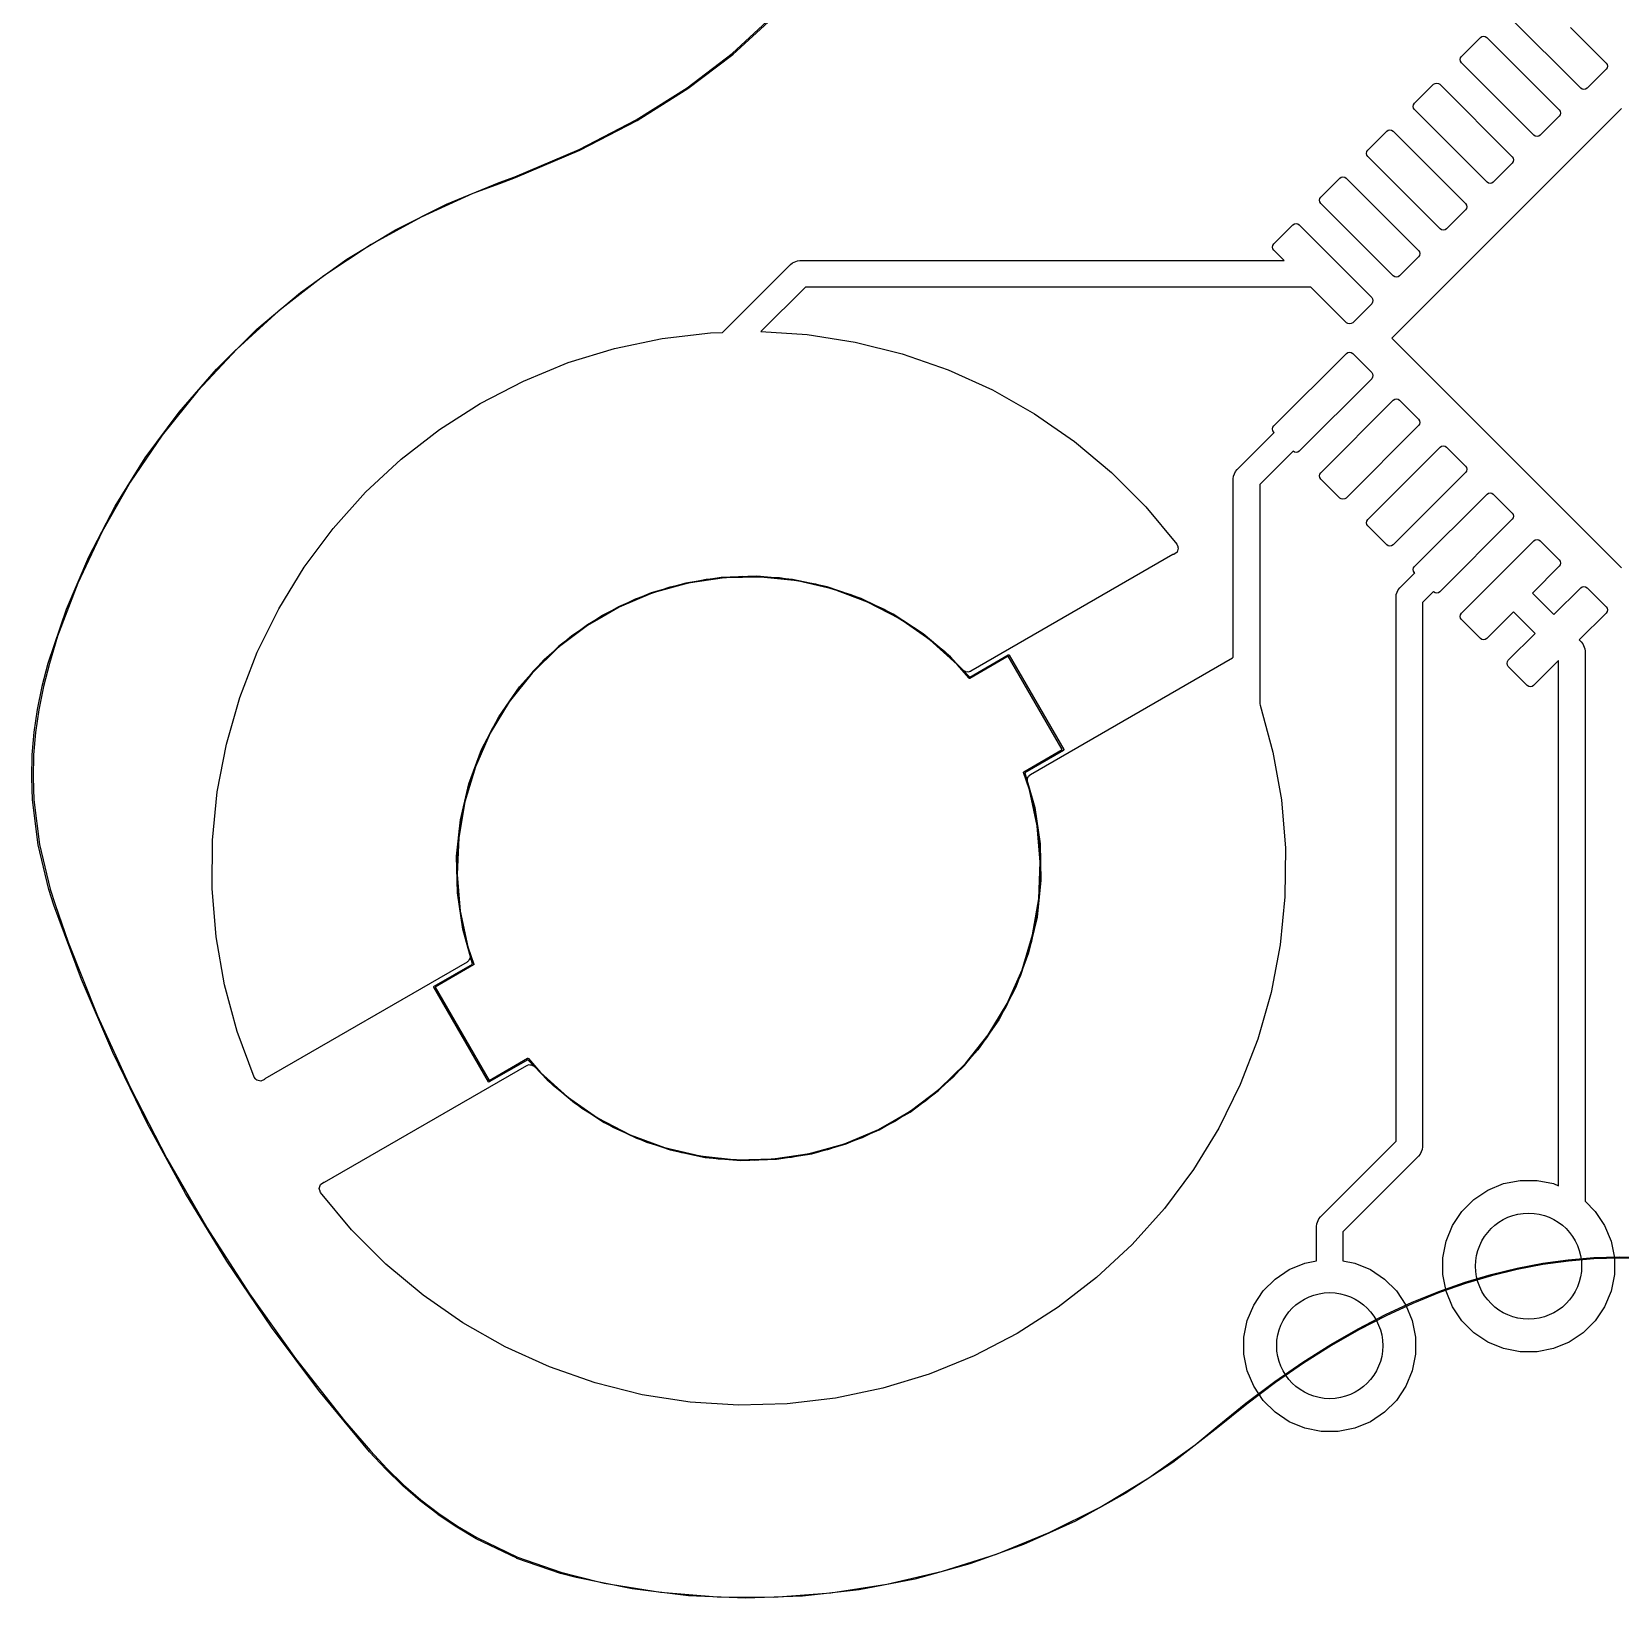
# Model space of a CAD drawing. Extents: x 128 to 152, y -99.3 to -77.5.
# Drawn here: x 128.01 to 139.99, y -99.3 to -87.49 of the extents above; entities that cross this region are included whole.
import ezdxf

# ---------------------------------------------------------------- set-up
doc = ezdxf.new("R2010")
doc.units = 0
doc.layers.add('BLACK', color=7, linetype='CONTINUOUS')

msp = doc.modelspace()

# ---------------------------------------------------------------- linework, layer by layer
at = {"layer": 'BLACK', "linetype": 'CONTINUOUS'}
for p, q in [((133.292519, -87.654887), (133.590276, -87.380134)), ((133.59724, -87.387317), (133.29913, -87.662396)), ((139.693293, -87.916444), (139.147053, -87.370204)), ((139.615632, -87.456947), (139.884211, -87.725526)), ((138.793499, -87.676028), (138.936688, -87.532839)), ((138.936688, -87.532839), (138.947637, -87.525522)), ((138.947637, -87.525522), (138.960553, -87.522953)), ((138.960553, -87.522953), (138.973468, -87.525522)), ((138.973468, -87.525522), (138.984417, -87.532839)), ((138.984417, -87.532839), (139.530657, -88.079079)), ((132.953642, -87.912744), (133.292519, -87.654887)), ((133.298766, -87.6627), (132.959522, -87.920837)), ((133.298923, -87.662522), (133.298766, -87.6627)), ((133.29913, -87.662396), (133.298923, -87.662522)), ((138.783613, -87.699893), (138.786182, -87.686977)), ((138.786182, -87.686977), (138.793499, -87.676028)), ((138.786182, -87.712808), (138.783613, -87.699893)), ((138.793499, -87.723757), (138.786182, -87.712808)), ((139.339739, -88.269997), (138.793499, -87.723757)), ((139.884211, -87.773255), (139.741022, -87.916444)), ((139.884211, -87.725526), (139.891528, -87.736475)), ((139.891528, -87.762306), (139.884211, -87.773255)), ((139.891528, -87.736475), (139.894097, -87.74939)), ((139.894097, -87.74939), (139.891528, -87.762306)), ((132.570214, -88.153754), (132.953642, -87.912744)), ((132.959155, -87.921091), (132.575355, -88.162334)), ((132.959318, -87.920936), (132.959155, -87.921091)), ((132.959522, -87.920837), (132.959318, -87.920936)), ((138.439946, -88.029582), (138.583135, -87.886393)), ((138.583135, -87.886393), (138.594084, -87.879076)), ((138.594084, -87.879076), (138.607, -87.876507)), ((138.607, -87.876507), (138.619915, -87.879076)), ((138.619915, -87.879076), (138.630864, -87.886393)), ((138.630864, -87.886393), (139.177104, -88.432633)), ((139.704242, -87.923761), (139.693293, -87.916444)), ((139.717157, -87.92633), (139.704242, -87.923761)), ((139.730073, -87.923761), (139.717157, -87.92633)), ((139.741022, -87.916444), (139.730073, -87.923761)), ((138.43006, -88.053447), (138.432629, -88.040531)), ((138.432629, -88.066362), (138.43006, -88.053447)), ((138.432629, -88.040531), (138.439946, -88.029582)), ((132.138273, -88.377474), (132.570214, -88.153754)), ((132.574993, -88.162541), (132.142703, -88.386443)), ((132.575157, -88.162409), (132.574993, -88.162541)), ((132.575355, -88.162334), (132.575157, -88.162409)), ((138.267588, -89.8), (140, -88.067588)), ((138.439946, -88.077311), (138.432629, -88.066362)), ((138.986186, -88.623551), (138.439946, -88.077311)), ((139.530657, -88.126808), (139.387468, -88.269997)), ((139.530657, -88.079079), (139.537974, -88.090028)), ((139.537974, -88.115859), (139.530657, -88.126808)), ((139.537974, -88.090028), (139.540543, -88.102943)), ((139.540543, -88.102943), (139.537974, -88.115859)), ((138.086393, -88.383135), (138.229582, -88.239946)), ((138.229582, -88.239946), (138.240531, -88.232629)), ((138.240531, -88.232629), (138.253447, -88.23006)), ((138.253447, -88.23006), (138.266362, -88.232629)), ((138.266362, -88.232629), (138.277311, -88.239946)), ((138.277311, -88.239946), (138.823551, -88.786186)), ((139.350688, -88.277314), (139.339739, -88.269997)), ((139.363603, -88.279883), (139.350688, -88.277314)), ((139.376519, -88.277314), (139.363603, -88.279883)), ((139.387468, -88.269997), (139.376519, -88.277314)), ((131.653365, -88.583001), (132.138273, -88.377474)), ((132.142355, -88.386606), (131.657171, -88.59225)), ((132.142514, -88.386497), (132.142355, -88.386606)), ((132.142703, -88.386443), (132.142514, -88.386497)), ((138.076507, -88.407), (138.079076, -88.394084)), ((138.079076, -88.419915), (138.076507, -88.407)), ((138.079076, -88.394084), (138.086393, -88.383135)), ((138.086393, -88.430864), (138.079076, -88.419915)), ((138.632633, -88.977104), (138.086393, -88.430864)), ((139.177104, -88.480362), (139.033915, -88.623551)), ((139.177104, -88.432633), (139.184421, -88.443582)), ((139.184421, -88.469413), (139.177104, -88.480362)), ((139.184421, -88.443582), (139.18699, -88.456497)), ((139.18699, -88.456497), (139.184421, -88.469413)), ((131.137711, -88.789582), (131.535385, -88.627001)), ((131.538805, -88.636397), (131.337141, -88.709742)), ((131.535385, -88.627002), (131.653365, -88.583001)), ((131.535385, -88.627001), (131.535385, -88.627002)), ((131.538806, -88.636399), (131.538805, -88.636397)), ((131.538817, -88.63639), (131.538806, -88.636399)), ((131.538843, -88.636386), (131.538817, -88.63639)), ((131.656967, -88.592331), (131.538843, -88.636386)), ((131.657061, -88.592272), (131.656967, -88.592331)), ((131.657171, -88.59225), (131.657061, -88.592272)), ((137.732839, -88.736688), (137.876028, -88.593499)), ((137.876028, -88.593499), (137.886977, -88.586182)), ((137.886977, -88.586182), (137.899893, -88.583613)), ((137.899893, -88.583613), (137.912808, -88.586182)), ((137.912808, -88.586182), (137.923757, -88.593499)), ((137.923757, -88.593499), (138.469997, -89.139739)), ((138.997135, -88.630868), (138.986186, -88.623551)), ((139.01005, -88.633437), (138.997135, -88.630868)), ((139.022966, -88.630868), (139.01005, -88.633437)), ((139.033915, -88.623551), (139.022966, -88.630868)), ((131.337141, -88.709742), (130.946523, -88.887532)), ((137.722953, -88.760553), (137.725522, -88.747637)), ((137.725522, -88.773468), (137.722953, -88.760553)), ((137.725522, -88.747637), (137.732839, -88.736688)), ((137.732839, -88.784417), (137.725522, -88.773468)), ((130.946523, -88.887532), (130.57096, -89.095241)), ((130.753927, -88.982681), (131.137711, -88.789582)), ((138.279079, -89.330657), (137.732839, -88.784417)), ((138.823551, -88.833915), (138.680362, -88.977104)), ((138.823551, -88.786186), (138.830868, -88.797135)), ((138.830868, -88.822966), (138.823551, -88.833915)), ((138.830868, -88.797135), (138.833437, -88.81005)), ((138.833437, -88.81005), (138.830868, -88.822966)), ((130.38637, -89.20512), (130.753927, -88.982681)), ((137.379286, -89.090242), (137.522475, -88.947053)), ((137.522475, -88.947053), (137.533424, -88.939736)), ((137.533424, -88.939736), (137.54634, -88.937167)), ((137.54634, -88.937167), (137.559255, -88.939736)), ((137.559255, -88.939736), (137.570204, -88.947053)), ((137.570204, -88.947053), (138.116444, -89.493293)), ((138.643582, -88.984421), (138.632633, -88.977104)), ((138.656497, -88.98699), (138.643582, -88.984421)), ((138.669413, -88.984421), (138.656497, -88.98699)), ((138.680362, -88.977104), (138.669413, -88.984421)), ((130.57096, -89.095241), (130.212738, -89.331606)), ((137.3694, -89.114107), (137.371969, -89.101191)), ((137.371969, -89.127022), (137.3694, -89.114107)), ((137.371969, -89.101191), (137.379286, -89.090242)), ((137.379286, -89.137971), (137.371969, -89.127022)), ((130.037279, -89.455545), (130.38637, -89.20512)), ((133.220787, -89.757939), (133.733807, -89.244921)), ((133.733807, -89.244921), (133.74896, -89.232485)), ((133.74896, -89.232485), (133.785008, -89.217553)), ((133.785008, -89.217553), (133.804517, -89.215632)), ((133.804517, -89.215632), (137.456947, -89.215632)), ((137.456947, -89.215632), (137.379286, -89.137971)), ((138.469997, -89.187468), (138.326808, -89.330657)), ((138.469997, -89.139739), (138.477314, -89.150688)), ((138.477314, -89.176519), (138.469997, -89.187468)), ((138.477314, -89.150688), (138.479883, -89.163603)), ((138.479883, -89.163603), (138.477314, -89.176519)), ((130.212738, -89.331606), (129.874039, -89.595187)), ((138.290028, -89.337974), (138.279079, -89.330657)), ((138.302943, -89.340543), (138.290028, -89.337974)), ((138.315859, -89.337974), (138.302943, -89.340543)), ((138.326808, -89.330657), (138.315859, -89.337974)), ((129.70878, -89.732431), (130.037279, -89.455545)), ((133.845938, -89.415632), (133.509861, -89.751708)), ((137.656947, -89.415632), (133.845938, -89.415632)), ((137.925526, -89.684211), (137.656947, -89.415632)), ((138.116444, -89.493293), (138.123761, -89.504242)), ((129.874039, -89.595187), (129.556927, -89.884377)), ((138.116444, -89.541022), (137.973255, -89.684211)), ((138.123761, -89.530073), (138.116444, -89.541022)), ((138.123761, -89.504242), (138.12633, -89.517157)), ((138.12633, -89.517157), (138.123761, -89.530073)), ((129.402873, -90.034091), (129.70878, -89.732431)), ((137.936475, -89.691528), (137.925526, -89.684211)), ((137.94939, -89.694097), (137.936475, -89.691528)), ((137.962306, -89.691528), (137.94939, -89.694097)), ((137.973255, -89.684211), (137.962306, -89.691528)), ((132.406859, -89.878313), (132.765037, -89.803022)), ((132.765037, -89.803022), (133.12855, -89.760374)), ((133.12855, -89.760374), (133.220787, -89.757939)), ((133.509861, -89.751708), (133.859685, -89.774133)), ((133.859685, -89.774133), (134.221335, -89.830428)), ((134.221335, -89.830428), (134.576428, -89.919142)), ((140, -91.532412), (138.267588, -89.8)), ((129.556927, -89.884377), (129.263332, -90.197417)), ((132.05694, -89.985633), (132.406859, -89.878313)), ((134.576428, -89.919142), (134.92206, -90.039552)), ((137.379286, -90.462029), (137.925526, -89.915789)), ((137.925526, -89.915789), (137.936475, -89.908472)), ((137.936475, -89.908472), (137.94939, -89.905903)), ((137.94939, -89.905903), (137.962306, -89.908472)), ((137.962306, -89.908472), (137.973255, -89.915789)), ((137.973255, -89.915789), (138.116444, -90.058978)), ((129.121423, -90.358689), (129.402873, -90.034091)), ((131.718139, -90.124105), (132.05694, -89.985633)), ((134.92206, -90.039552), (135.255411, -90.190674)), ((138.116444, -90.058978), (138.123761, -90.069927)), ((138.123761, -90.069927), (138.12633, -90.082843)), ((138.12633, -90.082843), (138.123761, -90.095758)), ((129.263332, -90.197417), (128.995044, -90.532398)), ((131.393225, -90.292598), (131.718139, -90.124105)), ((135.255411, -90.190674), (135.573757, -90.371274)), ((138.116444, -90.106707), (137.570204, -90.652947)), ((138.123761, -90.095758), (138.116444, -90.106707)), ((131.084847, -90.489736), (131.393224, -90.292598)), ((131.393224, -90.292598), (131.393225, -90.292598)), ((137.732839, -90.815583), (138.279079, -90.269343)), ((138.279079, -90.269343), (138.290028, -90.262026)), ((138.290028, -90.262026), (138.302943, -90.259457)), ((138.302943, -90.259457), (138.315859, -90.262026)), ((138.315859, -90.262026), (138.326808, -90.269343)), ((138.326808, -90.269343), (138.469997, -90.412532)), ((128.866143, -90.704246), (129.121423, -90.358689)), ((135.573757, -90.371274), (135.874499, -90.579875)), ((138.469997, -90.412532), (138.477314, -90.423481)), ((138.477314, -90.449312), (138.469997, -90.460261)), ((138.477314, -90.423481), (138.479883, -90.436397)), ((138.479883, -90.436397), (138.477314, -90.449312)), ((128.995044, -90.532398), (128.753695, -90.887282)), ((130.795526, -90.71391), (131.084847, -90.489736)), ((137.102038, -90.791805), (137.381685, -90.512157)), ((137.3694, -90.485893), (137.371969, -90.472978)), ((137.371969, -90.498809), (137.3694, -90.485893)), ((137.371969, -90.472978), (137.379286, -90.462029)), ((137.379286, -90.509758), (137.371969, -90.498809)), ((137.381685, -90.512157), (137.379286, -90.509758)), ((138.469997, -90.460261), (137.923757, -91.006501)), ((135.874499, -90.579875), (136.155181, -90.814776)), ((137.523233, -90.653453), (137.272749, -90.903938)), ((137.533424, -90.660264), (137.523233, -90.653453)), ((137.54634, -90.662833), (137.533424, -90.660264)), ((137.559255, -90.660264), (137.54634, -90.662833)), ((137.570204, -90.652947), (137.559255, -90.660264)), ((138.086393, -91.169136), (138.632633, -90.622896)), ((138.632633, -90.622896), (138.643582, -90.615579)), ((138.643582, -90.615579), (138.656497, -90.61301)), ((138.656497, -90.61301), (138.669413, -90.615579)), ((138.669413, -90.615579), (138.680362, -90.622896)), ((138.680362, -90.622896), (138.823551, -90.766085)), ((128.638589, -91.068658), (128.866143, -90.704246)), ((130.527625, -90.963289), (130.795526, -90.71391)), ((137.07467, -90.843007), (137.089602, -90.806959)), ((137.089602, -90.806959), (137.102038, -90.791805)), ((138.823551, -90.766085), (138.830868, -90.777034)), ((138.830868, -90.802865), (138.823551, -90.813814)), ((138.830868, -90.777034), (138.833437, -90.78995)), ((138.833437, -90.78995), (138.830868, -90.802865)), ((128.753695, -90.887282), (128.540757, -91.259906)), ((136.155181, -90.814776), (136.413509, -91.074058)), ((137.072749, -90.862516), (137.07467, -90.843007)), ((137.072749, -92.206531), (137.072749, -90.862516)), ((137.272749, -90.903938), (137.272749, -92.558548)), ((137.722953, -90.839447), (137.725522, -90.826532)), ((137.725522, -90.852363), (137.722953, -90.839447)), ((137.725522, -90.826532), (137.732839, -90.815583)), ((137.732839, -90.863312), (137.725522, -90.852363)), ((137.876028, -91.006501), (137.732839, -90.863312)), ((138.823551, -90.813814), (138.277311, -91.360054)), ((130.283332, -91.235835), (130.527625, -90.963289)), ((137.886977, -91.013818), (137.876028, -91.006501)), ((137.899893, -91.016387), (137.886977, -91.013818)), ((137.912808, -91.013818), (137.899893, -91.016387)), ((137.923757, -91.006501), (137.912808, -91.013818)), ((138.439946, -91.522689), (138.986186, -90.976449)), ((138.986186, -90.976449), (138.997135, -90.969132)), ((138.997135, -90.969132), (139.01005, -90.966563)), ((139.01005, -90.966563), (139.022966, -90.969132)), ((139.022966, -90.969132), (139.033915, -90.976449)), ((139.033915, -90.976449), (139.177104, -91.119638)), ((128.440145, -91.449706), (128.638589, -91.068658)), ((136.413509, -91.074058), (136.647374, -91.355602)), ((138.079076, -91.180085), (138.086393, -91.169136)), ((139.177104, -91.167367), (138.630864, -91.713607)), ((139.177104, -91.119638), (139.184421, -91.130587)), ((139.184421, -91.156418), (139.177104, -91.167367)), ((139.184421, -91.130587), (139.18699, -91.143503)), ((139.18699, -91.143503), (139.184421, -91.156418)), ((128.540757, -91.259906), (128.357525, -91.648001)), ((130.064641, -91.529323), (130.283332, -91.235835)), ((138.076507, -91.193), (138.079076, -91.180085)), ((138.079076, -91.205916), (138.076507, -91.193)), ((138.086393, -91.216865), (138.079076, -91.205916)), ((138.229582, -91.360054), (138.086393, -91.216865)), ((136.647374, -91.355602), (136.653313, -91.372729)), ((136.657499, -91.384799), (136.648528, -91.41437)), ((136.653313, -91.372729), (136.655147, -91.375906)), ((136.655147, -91.375906), (136.654827, -91.377098)), ((136.654827, -91.377098), (136.657499, -91.384799)), ((138.240531, -91.367371), (138.229582, -91.360054)), ((138.253447, -91.36994), (138.240531, -91.367371)), ((138.266362, -91.367371), (138.253447, -91.36994)), ((138.277311, -91.360054), (138.266362, -91.367371)), ((138.793499, -91.876243), (139.339739, -91.330003)), ((139.339739, -91.330003), (139.350688, -91.322686)), ((139.350688, -91.322686), (139.363603, -91.320117)), ((139.363603, -91.320117), (139.376519, -91.322686)), ((139.376519, -91.322686), (139.387468, -91.330003)), ((139.387468, -91.330003), (139.530657, -91.473192)), ((128.272021, -91.845069), (128.440145, -91.449706)), ((129.87334, -91.841355), (130.064641, -91.529323)), ((136.617744, -91.433142), (135.093059, -92.313419)), ((136.62389, -91.433021), (136.617744, -91.433142)), ((136.648528, -91.41437), (136.62389, -91.433021)), ((138.432629, -91.533638), (138.439946, -91.522689)), ((139.530657, -91.520921), (139.328248, -91.72333)), ((139.530657, -91.473192), (139.537974, -91.484141)), ((139.537974, -91.509972), (139.530657, -91.520921)), ((139.537974, -91.484141), (139.540543, -91.497057)), ((139.540543, -91.497057), (139.537974, -91.509972)), ((128.357525, -91.648001), (128.205117, -92.049202)), ((132.942521, -91.647764), (132.683246, -91.721967)), ((132.96108, -91.648703), (132.695004, -91.722977)), ((132.825353, -91.676206), (133.096264, -91.618641)), ((133.208917, -91.60578), (132.942521, -91.647764)), ((133.234369, -91.608369), (132.96108, -91.648703)), ((133.096264, -91.618641), (133.372255, -91.595492)), ((133.478446, -91.596642), (133.208917, -91.60578)), ((133.510558, -91.602613), (133.234369, -91.608369)), ((133.372255, -91.595492), (133.64897, -91.607122)), ((133.747074, -91.620489), (133.478446, -91.596642)), ((133.785289, -91.631525), (133.510558, -91.602613)), ((133.64897, -91.607122), (133.922045, -91.65335)), ((134.010779, -91.676961), (133.747074, -91.620489)), ((134.05423, -91.694648), (133.785289, -91.631525)), ((138.329289, -91.682842), (138.440829, -91.571301)), ((138.43006, -91.546553), (138.432629, -91.533638)), ((138.432629, -91.559469), (138.43006, -91.546553)), ((138.439946, -91.570418), (138.432629, -91.559469)), ((138.440829, -91.571301), (138.439946, -91.570418)), ((132.31573, -91.890412), (132.563795, -91.767278)), ((132.683246, -91.721967), (132.434973, -91.827278)), ((132.695004, -91.722977), (132.440337, -91.83002)), ((132.563795, -91.767278), (132.825353, -91.676206)), ((133.922045, -91.65335), (134.18717, -91.733444)), ((134.265613, -91.765216), (134.010779, -91.676961)), ((134.313135, -91.790988), (134.05423, -91.694648)), ((134.18717, -91.733444), (134.440164, -91.846143)), ((134.507763, -91.883931), (134.265613, -91.765216)), ((138.3, -91.753553), (138.301921, -91.734044)), ((138.3, -95.858578), (138.3, -91.753553)), ((138.301921, -91.734044), (138.316853, -91.697996)), ((138.316853, -91.697996), (138.329289, -91.682842)), ((138.582251, -91.712723), (138.5, -91.794974)), ((138.583135, -91.713607), (138.582251, -91.712723)), ((138.594084, -91.720924), (138.583135, -91.713607)), ((138.607, -91.723493), (138.594084, -91.720924)), ((138.619915, -91.720924), (138.607, -91.723493)), ((138.630864, -91.713607), (138.619915, -91.720924)), ((139.328248, -91.72333), (139.490883, -91.885965)), ((139.490883, -91.885965), (139.693293, -91.683556)), ((139.693293, -91.683556), (139.704242, -91.676239)), ((139.704242, -91.676239), (139.717157, -91.67367)), ((139.717157, -91.67367), (139.730073, -91.676239)), ((139.730073, -91.676239), (139.741022, -91.683556)), ((139.741022, -91.683556), (139.884211, -91.826745)), ((128.135241, -92.252338), (128.272021, -91.845069)), ((129.71099, -92.169383), (129.87334, -91.841355)), ((132.434973, -91.827278), (132.318225, -91.894743)), ((132.440337, -91.83002), (132.320725, -91.899074)), ((134.557922, -91.919023), (134.313135, -91.790988)), ((134.440164, -91.846143), (134.677034, -91.989667)), ((134.733601, -92.031329), (134.507763, -91.883931)), ((138.5, -91.794974), (138.5, -95.9)), ((138.783613, -91.900107), (138.786182, -91.887192)), ((138.786182, -91.887192), (138.793499, -91.876243)), ((139.186826, -91.864751), (138.984417, -92.067161)), ((139.349461, -92.027387), (139.186826, -91.864751)), ((139.884211, -91.874474), (139.681802, -92.076883)), ((139.884211, -91.826745), (139.891528, -91.837694)), ((139.891528, -91.863525), (139.884211, -91.874474)), ((139.891528, -91.837694), (139.894097, -91.85061)), ((139.894097, -91.85061), (139.891528, -91.863525)), ((132.201111, -91.968147), (131.981073, -92.135171)), ((132.201421, -91.96212), (131.986084, -92.124475)), ((132.085045, -92.043692), (132.315682, -91.890456)), ((132.320731, -91.899084), (132.201111, -91.968147)), ((132.318224, -91.894745), (132.201421, -91.96212)), ((132.315682, -91.890456), (132.315716, -91.890419)), ((132.315716, -91.89042), (132.315725, -91.890415)), ((132.315716, -91.890419), (132.315716, -91.89042)), ((132.315725, -91.890414), (132.31573, -91.890412)), ((132.315725, -91.890415), (132.315725, -91.890414)), ((132.318225, -91.894743), (132.318224, -91.894745)), ((132.320725, -91.899074), (132.320731, -91.899084)), ((134.784727, -92.076735), (134.557922, -91.919023)), ((134.677034, -91.989667), (134.894044, -92.161753)), ((138.786182, -91.913023), (138.783613, -91.900107)), ((138.793499, -91.923972), (138.786182, -91.913023)), ((138.936688, -92.067161), (138.793499, -91.923972)), ((128.205117, -92.049202), (128.144864, -92.255057)), ((131.986084, -92.124475), (131.792185, -92.311912)), ((131.875392, -92.224671), (132.085045, -92.043692)), ((134.93975, -92.205203), (134.733601, -92.031329)), ((134.989972, -92.261634), (134.784727, -92.076735)), ((138.947637, -92.074478), (138.936688, -92.067161)), ((138.960553, -92.077047), (138.947637, -92.074478)), ((138.973468, -92.074478), (138.960553, -92.077047)), ((138.984417, -92.067161), (138.973468, -92.074478)), ((139.147053, -92.229796), (139.349461, -92.027387)), ((139.681802, -92.076883), (139.696711, -92.091792)), ((139.696711, -92.091792), (139.709147, -92.106946)), ((139.709147, -92.106946), (139.724079, -92.142994)), ((129.578917, -92.51073), (129.71099, -92.169383)), ((131.690081, -92.430503), (131.875392, -92.224671)), ((131.981073, -92.135171), (131.783708, -92.328461)), ((134.894044, -92.161753), (135.084831, -92.356683)), ((135.031397, -92.304114), (134.93975, -92.205203)), ((135.084831, -92.356683), (135.374957, -92.18918)), ((135.375626, -92.20034), (135.0865, -92.367267)), ((135.374957, -92.18918), (135.376804, -92.188553)), ((135.782263, -92.904674), (135.375626, -92.20034)), ((135.376804, -92.188553), (135.380501, -92.189544)), ((135.380501, -92.189544), (135.381787, -92.19101)), ((135.381787, -92.19101), (135.793423, -92.904005)), ((135.543061, -93.09284), (137.067747, -92.212563)), ((137.067747, -92.212563), (137.070924, -92.207301)), ((137.070924, -92.207301), (137.072749, -92.206531)), ((139.137167, -92.25366), (139.139736, -92.240745)), ((139.139736, -92.240745), (139.147053, -92.229796)), ((139.526, -92.232685), (139.337971, -92.420714)), ((139.526, -96.193445), (139.526, -92.232685)), ((139.724079, -92.142994), (139.726, -92.162503)), ((139.726, -92.162503), (139.726, -96.311187)), ((128.089342, -92.426805), (128.135204, -92.252472)), ((128.144864, -92.255057), (128.09905, -92.429203)), ((128.135204, -92.252472), (128.135242, -92.252392)), ((128.135242, -92.252392), (128.135241, -92.252338)), ((131.783708, -92.328461), (131.612131, -92.544968)), ((131.792185, -92.311912), (131.622627, -92.521625)), ((135.080197, -92.366217), (134.989972, -92.261634)), ((135.031395, -92.304115), (135.031397, -92.304114)), ((135.03575, -92.306545), (135.031395, -92.304115)), ((135.037621, -92.309786), (135.03575, -92.306545)), ((135.045195, -92.311815), (135.037621, -92.309786)), ((135.058381, -92.319172), (135.045195, -92.311815)), ((135.068237, -92.317989), (135.058381, -92.319172)), ((135.074585, -92.31969), (135.068237, -92.317989)), ((135.085799, -92.315883), (135.074585, -92.31969)), ((135.080214, -92.366203), (135.080197, -92.366217)), ((135.080733, -92.366518), (135.080214, -92.366203)), ((135.080956, -92.366903), (135.080733, -92.366518)), ((135.081696, -92.367101), (135.080956, -92.366903)), ((135.082857, -92.367805), (135.081696, -92.367101)), ((135.083972, -92.367711), (135.082857, -92.367805)), ((135.084653, -92.367894), (135.083972, -92.367711)), ((135.085589, -92.367576), (135.084653, -92.367894)), ((135.085936, -92.367547), (135.085589, -92.367576)), ((135.089063, -92.315492), (135.085799, -92.315883)), ((135.086105, -92.367401), (135.085936, -92.367547)), ((135.0865, -92.367267), (135.086105, -92.367401)), ((135.090281, -92.314362), (135.089063, -92.315492)), ((135.093059, -92.313419), (135.090281, -92.314362)), ((139.139736, -92.266576), (139.137167, -92.25366)), ((139.147053, -92.277525), (139.139736, -92.266576)), ((139.290242, -92.420714), (139.147053, -92.277525)), ((128.053908, -92.601167), (128.089277, -92.427081)), ((128.09905, -92.429203), (128.063735, -92.603025)), ((128.089277, -92.427081), (128.089333, -92.426946)), ((128.089333, -92.426946), (128.089342, -92.426805)), ((131.532034, -92.657942), (131.690081, -92.430503)), ((139.301191, -92.428031), (139.290242, -92.420714)), ((139.314107, -92.4306), (139.301191, -92.428031)), ((139.327022, -92.428031), (139.314107, -92.4306)), ((139.337971, -92.420714), (139.327022, -92.428031)), ((128.029269, -92.772771), (128.053859, -92.601452)), ((128.063735, -92.603025), (128.039187, -92.774047)), ((128.053859, -92.601452), (128.053907, -92.601314)), ((128.053907, -92.601314), (128.053908, -92.601167)), ((129.4782, -92.862605), (129.578917, -92.51073)), ((131.612131, -92.544968), (131.469048, -92.781276)), ((131.622627, -92.521625), (131.479949, -92.750476)), ((137.272749, -92.558548), (137.276604, -92.568978)), ((137.276604, -92.568978), (137.371984, -92.922338)), ((131.403746, -92.903399), (131.532034, -92.657942)), ((128.014836, -92.944139), (128.029236, -92.773062)), ((128.039187, -92.774047), (128.024812, -92.94483)), ((128.029236, -92.773062), (128.029277, -92.772919)), ((128.029277, -92.772919), (128.029269, -92.772771)), ((131.469048, -92.781276), (131.356718, -93.033657)), ((131.479949, -92.750476), (131.366287, -92.995038)), ((128.010603, -93.113904), (128.01482, -92.944434)), ((128.01482, -92.944434), (128.014852, -92.944287)), ((128.014852, -92.944287), (128.014836, -92.944139)), ((128.024812, -92.94483), (128.020602, -93.113997)), ((129.409662, -93.222138), (129.4782, -92.862605)), ((131.30724, -93.163003), (131.403746, -92.903399)), ((135.493136, -93.071602), (135.782263, -92.904674)), ((135.791593, -92.910835), (135.501486, -93.078327)), ((135.793059, -92.909549), (135.791593, -92.910835)), ((135.79405, -92.905852), (135.793059, -92.909549)), ((135.793423, -92.904005), (135.79405, -92.905852)), ((137.371984, -92.922338), (137.435073, -93.282865)), ((131.356718, -93.033657), (131.276912, -93.298128)), ((131.366287, -92.995038), (131.283342, -93.251648)), ((135.490679, -93.076585), (135.490877, -93.075842)), ((135.490902, -93.076971), (135.490679, -93.076585)), ((135.490849, -93.074488), (135.491487, -93.073568)), ((135.490877, -93.075842), (135.490849, -93.074488)), ((135.490915, -93.077578), (135.490902, -93.076971)), ((135.536373, -93.208008), (135.490914, -93.077578)), ((135.490914, -93.077578), (135.490915, -93.077578)), ((135.491487, -93.073568), (135.49167, -93.072888)), ((135.49167, -93.072888), (135.492413, -93.072235)), ((135.492413, -93.072235), (135.492612, -93.07195)), ((135.492612, -93.07195), (135.492823, -93.071876)), ((135.492823, -93.071876), (135.493136, -93.071602)), ((135.501486, -93.078327), (135.574906, -93.341025)), ((128.010628, -93.11405), (128.010603, -93.113904)), ((128.010604, -93.1142), (128.010628, -93.11405)), ((128.016415, -93.283433), (128.010604, -93.1142)), ((128.020602, -93.113997), (128.026401, -93.282871)), ((131.244039, -93.432656), (131.30724, -93.163003)), ((135.518489, -93.142668), (135.520519, -93.135093)), ((135.52036, -93.145909), (135.518489, -93.142668)), ((135.520286, -93.150895), (135.520287, -93.150894)), ((135.560122, -93.279718), (135.520286, -93.150895)), ((135.520287, -93.150894), (135.52036, -93.145909)), ((135.520519, -93.135093), (135.520741, -93.119996)), ((135.520741, -93.119996), (135.526693, -93.112051)), ((135.526693, -93.112051), (135.528394, -93.105703)), ((135.528394, -93.105703), (135.537298, -93.097895)), ((135.537298, -93.097895), (135.539268, -93.095265)), ((135.539268, -93.095265), (135.540856, -93.094775)), ((135.540856, -93.094775), (135.543061, -93.09284)), ((128.016466, -93.283651), (128.016415, -93.283433)), ((128.01645, -93.283873), (128.016466, -93.283651)), ((128.058087, -93.621258), (128.01645, -93.283873)), ((128.026401, -93.282871), (128.067974, -93.619737)), ((129.373862, -93.586388), (129.409662, -93.222138)), ((131.276912, -93.298128), (131.230889, -93.570517)), ((131.283342, -93.251648), (131.232355, -93.516469)), ((135.593874, -93.478206), (135.536373, -93.208008)), ((135.607628, -93.545185), (135.560122, -93.279718)), ((137.435073, -93.282865), (137.465357, -93.647616)), ((131.21514, -93.708105), (131.244039, -93.432656)), ((135.574906, -93.341025), (135.615429, -93.615005)), ((131.232355, -93.516469), (131.214091, -93.785534)), ((135.617051, -93.753482), (135.593874, -93.478206)), ((135.622359, -93.814466), (135.607628, -93.545185)), ((128.058177, -93.621532), (128.058087, -93.621258)), ((128.05819, -93.621826), (128.058177, -93.621532)), ((128.140443, -93.960226), (128.05819, -93.621826)), ((128.067974, -93.619737), (128.150118, -93.957695)), ((129.371093, -93.952384), (129.373862, -93.586388)), ((131.230889, -93.570517), (131.219376, -93.846527)), ((135.615429, -93.615005), (135.621287, -93.891904)), ((137.465357, -93.647616), (137.462588, -94.013612)), ((131.214091, -93.785534), (131.228822, -94.054815)), ((131.220999, -93.985004), (131.21514, -93.708105)), ((135.605537, -94.029491), (135.617051, -93.753482)), ((131.219376, -93.846527), (131.242554, -94.121803)), ((135.621287, -93.891904), (135.592387, -94.167352)), ((135.604095, -94.083531), (135.622359, -93.814466)), ((128.140522, -93.960397), (128.140443, -93.960226)), ((128.140545, -93.960586), (128.140522, -93.960397)), ((128.178191, -94.076752), (128.140545, -93.960586)), ((128.150118, -93.957695), (128.187704, -94.073669)), ((129.401377, -94.317135), (129.371093, -93.952384)), ((131.261524, -94.258984), (131.220999, -93.985004)), ((135.559514, -94.30188), (135.605537, -94.029491)), ((137.462588, -94.013612), (137.426788, -94.377862)), ((128.178219, -94.076802), (128.178191, -94.076752)), ((128.178217, -94.076841), (128.17822, -94.07684)), ((128.386881, -94.637958), (128.178217, -94.076841)), ((128.17822, -94.07684), (128.178219, -94.076802)), ((128.187704, -94.073669), (128.187705, -94.07368)), ((128.187705, -94.07368), (128.285195, -94.356415)), ((131.228822, -94.054815), (131.276328, -94.320282)), ((131.242554, -94.121803), (131.300058, -94.392001)), ((135.553108, -94.348352), (135.604095, -94.083531)), ((131.334945, -94.521681), (131.261524, -94.258984)), ((135.592387, -94.167352), (135.529186, -94.437005)), ((128.285195, -94.356415), (128.507117, -94.912092)), ((129.464466, -94.677662), (129.401377, -94.317135)), ((131.276328, -94.320282), (131.316164, -94.449105)), ((131.300058, -94.392001), (131.345518, -94.522431)), ((135.470163, -94.604962), (135.553108, -94.348352)), ((135.479708, -94.566351), (135.559514, -94.30188)), ((137.426788, -94.377862), (137.35825, -94.737395)), ((131.293389, -94.50716), (129.768703, -95.387437)), ((131.044839, -94.689175), (131.334945, -94.521681)), ((131.295594, -94.505225), (131.293389, -94.50716)), ((131.297182, -94.504735), (131.295594, -94.505225)), ((131.299152, -94.502105), (131.297182, -94.504735)), ((131.308056, -94.494297), (131.299152, -94.502105)), ((131.309757, -94.487949), (131.308056, -94.494297)), ((131.315709, -94.480004), (131.309757, -94.487949)), ((131.315931, -94.464907), (131.315709, -94.480004)), ((131.317961, -94.457332), (131.315931, -94.464907)), ((131.316163, -94.449106), (131.31609, -94.454091)), ((131.31609, -94.454091), (131.317961, -94.457332)), ((131.316164, -94.449105), (131.316163, -94.449106)), ((131.345583, -94.525521), (131.344944, -94.52644)), ((131.345518, -94.522431), (131.345517, -94.522431)), ((131.345517, -94.522431), (131.345529, -94.523039)), ((131.345529, -94.523039), (131.345752, -94.523424)), ((131.345752, -94.523424), (131.345554, -94.524163)), ((131.345554, -94.524163), (131.345583, -94.525521)), ((135.529186, -94.437005), (135.432681, -94.696608)), ((128.622161, -95.188445), (128.386881, -94.637958)), ((131.343296, -94.528407), (131.054168, -94.695335)), ((131.343608, -94.528132), (131.343296, -94.528407)), ((131.34382, -94.528059), (131.343608, -94.528132)), ((131.344018, -94.527773), (131.34382, -94.528059)), ((131.344762, -94.527121), (131.344018, -94.527773)), ((131.344944, -94.52644), (131.344762, -94.527121)), ((135.356501, -94.849524), (135.470163, -94.604962)), ((135.367378, -94.818731), (135.479708, -94.566351)), ((129.559846, -95.031022), (129.464466, -94.677662)), ((131.042382, -94.694158), (131.043373, -94.690461)), ((131.043009, -94.696005), (131.042382, -94.694158)), ((131.454645, -95.409), (131.043009, -94.696005)), ((131.043373, -94.690461), (131.044839, -94.689175)), ((131.054168, -94.695335), (131.460805, -95.399669)), ((135.432681, -94.696608), (135.304393, -94.942066)), ((137.35825, -94.737395), (137.257533, -95.08927)), ((135.213823, -95.078375), (135.356501, -94.849524)), ((135.224297, -95.055039), (135.367378, -94.818731)), ((128.507117, -94.912092), (128.755379, -95.45651)), ((135.304393, -94.942066), (135.146348, -95.169505)), ((129.686738, -95.374327), (129.559846, -95.031022)), ((135.044265, -95.288088), (135.213823, -95.078375)), ((135.052721, -95.271547), (135.224297, -95.055039)), ((137.257533, -95.08927), (137.12546, -95.430617)), ((128.883518, -95.727041), (128.622161, -95.188445)), ((131.460805, -95.399669), (131.749932, -95.232742)), ((131.751562, -95.243347), (131.461475, -95.41083)), ((131.749932, -95.232742), (131.750326, -95.232607)), ((131.750326, -95.232607), (131.750496, -95.232462)), ((131.750496, -95.232462), (131.750842, -95.232432)), ((131.750842, -95.232432), (131.751779, -95.232115)), ((131.94236, -95.438284), (131.751562, -95.243347)), ((131.751779, -95.232115), (131.752459, -95.232297)), ((131.752459, -95.232297), (131.753575, -95.232204)), ((131.753575, -95.232204), (131.754736, -95.232907)), ((131.754736, -95.232907), (131.755475, -95.233106)), ((131.755475, -95.233106), (131.755696, -95.23349)), ((131.755696, -95.23349), (131.756218, -95.233806)), ((131.756218, -95.233806), (131.756202, -95.23382)), ((131.756202, -95.23382), (131.846429, -95.338404)), ((135.146348, -95.169505), (134.961038, -95.375338)), ((130.218706, -96.166858), (131.743391, -95.286581)), ((131.743391, -95.286581), (131.746169, -95.285638)), ((131.746169, -95.285638), (131.747387, -95.284508)), ((131.747387, -95.284508), (131.750651, -95.284117)), ((131.750651, -95.284117), (131.761865, -95.28031)), ((131.761865, -95.28031), (131.768213, -95.282011)), ((131.768213, -95.282011), (131.778069, -95.280828)), ((131.778069, -95.280828), (131.791255, -95.288185)), ((131.791255, -95.288185), (131.798829, -95.290214)), ((131.798829, -95.290214), (131.8007, -95.293455)), ((131.8007, -95.293455), (131.805055, -95.295885)), ((131.805055, -95.295885), (131.805053, -95.295886)), ((131.805053, -95.295886), (131.8967, -95.394797)), ((131.846429, -95.338404), (132.051679, -95.523302)), ((134.850366, -95.475525), (135.044265, -95.288088)), ((134.855358, -95.464838), (135.052721, -95.271547)), ((128.755379, -95.45651), (129.029412, -95.988423)), ((129.686737, -95.374328), (129.686738, -95.374327)), ((129.6986, -95.388035), (129.686737, -95.374328)), ((129.700434, -95.391212), (129.6986, -95.388035)), ((129.701626, -95.39153), (129.700434, -95.391212)), ((129.70696, -95.397694), (129.701626, -95.39153)), ((129.737054, -95.404711), (129.70696, -95.397694)), ((129.765526, -95.392699), (129.737054, -95.404711)), ((129.768703, -95.387437), (129.765526, -95.392699)), ((131.455931, -95.410466), (131.454645, -95.409)), ((131.459628, -95.411457), (131.455931, -95.410466)), ((131.461475, -95.41083), (131.459628, -95.411457)), ((131.8967, -95.394797), (132.102849, -95.568671)), ((132.159374, -95.610369), (131.94236, -95.438284)), ((134.635029, -95.63788), (134.850366, -95.475525)), ((134.635321, -95.631864), (134.855358, -95.464838)), ((134.961038, -95.375338), (134.751387, -95.556318)), ((137.12546, -95.430617), (136.96311, -95.758645)), ((132.051679, -95.523302), (132.278488, -95.681012)), ((132.102849, -95.568671), (132.328687, -95.716069)), ((134.751387, -95.556318), (134.520743, -95.70956)), ((132.396248, -95.753891), (132.159374, -95.610369)), ((132.278488, -95.681012), (132.523278, -95.809046)), ((132.328687, -95.716069), (132.570837, -95.834784)), ((134.520705, -95.709596), (134.272636, -95.832736)), ((134.396095, -95.769993), (134.515707, -95.700936)), ((134.401477, -95.772722), (134.518226, -95.705257)), ((134.515702, -95.700928), (134.635321, -95.631864)), ((134.515707, -95.700936), (134.515702, -95.700928)), ((134.518226, -95.705255), (134.635029, -95.63788)), ((134.518226, -95.705257), (134.518226, -95.705255)), ((134.520707, -95.709596), (134.520705, -95.709596)), ((134.520716, -95.709591), (134.520706, -95.709595)), ((134.520706, -95.709595), (134.520707, -95.709596)), ((134.520743, -95.70956), (134.520716, -95.709591)), ((129.170352, -96.252511), (128.883518, -95.727041)), ((132.649245, -95.866588), (132.396248, -95.753891)), ((132.523278, -95.809046), (132.782188, -95.905383)), ((132.570837, -95.834784), (132.825671, -95.923039)), ((134.272636, -95.832736), (134.011077, -95.923811)), ((134.141427, -95.877039), (134.396095, -95.769993)), ((134.153204, -95.878033), (134.401477, -95.772722)), ((136.96311, -95.758645), (136.771809, -96.070677)), ((132.914374, -95.946681), (132.649245, -95.866588)), ((132.782188, -95.905383), (133.051131, -95.968504)), ((132.825671, -95.923039), (133.089376, -95.979511)), ((133.187452, -95.992905), (132.914374, -95.946681)), ((133.602057, -95.991654), (133.875348, -95.951317)), ((133.627533, -95.99422), (133.893929, -95.952236)), ((134.011077, -95.923811), (133.740163, -95.98138)), ((133.875348, -95.951317), (134.141427, -95.877039)), ((133.893929, -95.952236), (134.153204, -95.878033)), ((137.729289, -96.429289), (138.3, -95.858578)), ((138.483147, -95.955557), (138.470711, -95.970711)), ((138.498079, -95.919509), (138.483147, -95.955557)), ((138.5, -95.9), (138.498079, -95.919509)), ((129.029412, -95.988423), (129.328589, -96.506611)), ((133.051131, -95.968504), (133.325866, -95.997413)), ((133.089376, -95.979511), (133.358004, -96.003358)), ((133.46417, -96.004533), (133.187452, -95.992905)), ((133.325866, -95.997413), (133.602057, -95.991654)), ((133.358004, -96.003358), (133.627533, -95.99422)), ((133.740163, -95.98138), (133.46417, -96.004533)), ((136.771809, -96.070677), (136.553118, -96.364165)), ((138.470711, -95.970711), (137.9, -96.541422)), ((130.178951, -96.215201), (130.187922, -96.18563)), ((130.187922, -96.18563), (130.21256, -96.166979)), ((130.21256, -96.166979), (130.218706, -96.166858)), ((138.993592, -96.226751), (139.111315, -96.177989)), ((139.111315, -96.177989), (139.236289, -96.15313)), ((139.236289, -96.15313), (139.363711, -96.15313)), ((139.363711, -96.15313), (139.488685, -96.177989)), ((139.488685, -96.177989), (139.526, -96.193445)), ((129.482006, -96.763651), (129.170352, -96.252511)), ((130.181623, -96.222902), (130.178951, -96.215201)), ((130.181303, -96.224094), (130.181623, -96.222902)), ((130.183137, -96.227271), (130.181303, -96.224094)), ((130.189076, -96.244398), (130.183137, -96.227271)), ((130.422941, -96.525942), (130.189076, -96.244398)), ((138.797543, -96.387644), (138.887644, -96.297543)), ((138.887644, -96.297543), (138.993592, -96.226751)), ((139.726, -96.311187), (139.802457, -96.387644)), ((136.553118, -96.364165), (136.308825, -96.636711)), ((137.716853, -96.444443), (137.729289, -96.429289)), ((138.726751, -96.493592), (138.797543, -96.387644)), ((139.802457, -96.387644), (139.873249, -96.493592)), ((129.328589, -96.506611), (129.652223, -97.009887)), ((130.681269, -96.785224), (130.422941, -96.525942)), ((137.7, -96.5), (137.701921, -96.480491)), ((137.7, -96.760348), (137.7, -96.5)), ((137.701921, -96.480491), (137.716853, -96.444443)), ((137.9, -96.541422), (137.9, -96.760348)), ((138.677989, -96.611315), (138.726751, -96.493592)), ((139.873249, -96.493592), (139.922011, -96.611315)), ((136.308825, -96.636711), (136.040924, -96.88609)), ((138.65313, -96.736289), (138.677989, -96.611315)), ((139.922011, -96.611315), (139.94687, -96.736289)), ((129.817766, -97.25929), (129.482006, -96.763651)), ((130.961951, -97.020125), (130.681269, -96.785224)), ((137.493592, -96.826751), (137.611315, -96.777989)), ((137.611315, -96.777989), (137.7, -96.760348)), ((137.9, -96.760348), (137.988685, -96.777989)), ((137.988685, -96.777989), (138.106408, -96.826751)), ((138.65313, -96.863711), (138.65313, -96.736289)), ((139.212802, -96.815339), (139.406725, -96.778521)), ((139.408455, -96.78837), (139.214791, -96.825139)), ((139.406725, -96.778521), (139.406856, -96.778522)), ((139.406856, -96.778522), (139.406981, -96.778479)), ((139.406981, -96.778479), (139.598779, -96.752253)), ((139.600016, -96.762177), (139.408455, -96.78837)), ((139.598779, -96.752253), (139.598912, -96.752261)), ((139.598912, -96.752261), (139.599038, -96.752225)), ((139.599038, -96.752225), (139.790835, -96.736131)), ((139.791522, -96.746107), (139.600016, -96.762177)), ((139.790835, -96.736131), (139.790964, -96.736145)), ((139.790964, -96.736145), (139.791097, -96.736115)), ((139.791097, -96.736115), (139.981797, -96.730159)), ((139.981983, -96.740158), (139.791522, -96.746107)), ((139.94687, -96.736289), (139.94687, -96.863711)), ((139.981797, -96.730159), (139.981928, -96.730181)), ((139.981928, -96.730181), (139.982059, -96.730158)), ((140.172352, -96.744211), (139.981983, -96.740158)), ((139.982059, -96.730158), (140.172758, -96.734218)), ((136.040924, -96.88609), (135.751603, -97.110264)), ((137.297543, -96.987644), (137.387644, -96.897543)), ((137.387644, -96.897543), (137.493592, -96.826751)), ((138.106408, -96.826751), (138.212356, -96.897543)), ((138.212356, -96.897543), (138.302457, -96.987644)), ((138.624097, -96.990481), (138.821126, -96.921249)), ((138.677989, -96.988685), (138.65313, -96.863711)), ((138.821126, -96.921249), (138.821247, -96.921231)), ((138.821247, -96.921231), (138.821359, -96.921173)), ((138.821359, -96.921173), (139.018388, -96.862634)), ((139.021122, -96.872253), (138.824321, -96.930724)), ((139.018388, -96.862634), (139.018515, -96.862622)), ((139.018515, -96.862622), (139.01863, -96.862569)), ((139.01863, -96.862569), (139.212553, -96.815393)), ((139.214791, -96.825139), (139.021122, -96.872253)), ((139.212553, -96.815393), (139.212681, -96.815387)), ((139.212681, -96.815387), (139.212802, -96.815339)), ((139.94687, -96.863711), (139.922011, -96.988685)), ((129.652223, -97.009887), (129.999573, -97.497097)), ((131.262693, -97.228726), (130.961951, -97.020125)), ((137.226751, -97.093592), (137.297543, -96.987644)), ((138.302457, -96.987644), (138.373249, -97.093592)), ((138.422829, -97.07223), (138.623873, -96.990566)), ((138.627522, -96.999876), (138.426707, -97.081447)), ((138.623873, -96.990566), (138.623991, -96.990543)), ((138.623991, -96.990543), (138.624097, -96.990481)), ((138.824321, -96.930724), (138.627522, -96.999876)), ((138.726751, -97.106408), (138.677989, -96.988685)), ((139.922011, -96.988685), (139.873249, -97.106408)), ((135.751603, -97.110264), (135.443226, -97.307402)), ((137.177989, -97.211315), (137.226751, -97.093592)), ((138.221571, -97.165119), (138.422616, -97.072322)), ((138.426707, -97.081447), (138.22586, -97.174152)), ((138.373249, -97.093592), (138.422011, -97.211315)), ((138.422616, -97.072322), (138.422731, -97.072294)), ((138.422731, -97.072294), (138.422829, -97.07223)), ((138.797543, -97.212356), (138.726751, -97.106408)), ((139.873249, -97.106408), (139.802457, -97.212356)), ((130.176863, -97.738291), (129.817766, -97.25929)), ((131.581039, -97.409326), (131.262693, -97.228726)), ((137.15313, -97.336289), (137.177989, -97.211315)), ((137.809398, -97.390142), (138.015287, -97.271895)), ((138.020185, -97.280613), (137.814471, -97.39876)), ((138.015287, -97.271895), (138.015393, -97.271859)), ((138.015393, -97.271859), (138.015479, -97.271791)), ((138.015479, -97.271791), (138.221368, -97.165219)), ((138.22586, -97.174152), (138.020185, -97.280613)), ((138.221368, -97.165219), (138.221476, -97.165187)), ((138.221476, -97.165187), (138.221571, -97.165119)), ((138.422011, -97.211315), (138.44687, -97.336289)), ((138.887644, -97.302457), (138.797543, -97.212356)), ((139.802457, -97.212356), (139.712356, -97.302457)), ((135.443224, -97.307402), (135.118311, -97.475895)), ((135.443226, -97.307402), (135.443224, -97.307402)), ((137.15313, -97.463711), (137.15313, -97.336289)), ((137.597746, -97.52386), (137.809218, -97.390251)), ((137.814471, -97.39876), (137.603167, -97.532263)), ((137.809218, -97.390251), (137.809316, -97.390213)), ((137.809316, -97.390213), (137.809398, -97.390142)), ((138.44687, -97.336289), (138.44687, -97.463711)), ((138.993592, -97.373249), (138.887644, -97.302457)), ((139.111315, -97.422011), (138.993592, -97.373249)), ((139.606408, -97.373249), (139.488685, -97.422011)), ((139.712356, -97.302457), (139.606408, -97.373249)), ((129.999573, -97.497097), (130.369843, -97.967124)), ((131.91439, -97.560448), (131.581039, -97.409326)), ((135.118311, -97.475895), (134.77951, -97.614367)), ((137.177989, -97.588685), (137.15313, -97.463711)), ((138.44687, -97.463711), (138.422011, -97.588685)), ((139.236289, -97.44687), (139.111315, -97.422011)), ((139.363711, -97.44687), (139.236289, -97.44687)), ((139.488685, -97.422011), (139.363711, -97.44687)), ((132.260022, -97.680858), (131.91439, -97.560448)), ((134.77951, -97.614367), (134.429591, -97.721687)), ((137.226751, -97.706408), (137.177989, -97.588685)), ((137.386105, -97.669899), (137.597577, -97.523972)), ((137.603167, -97.532263), (137.391875, -97.678066)), ((137.597577, -97.523972), (137.59767, -97.523931)), ((137.59767, -97.523931), (137.597746, -97.52386)), ((138.422011, -97.588685), (138.373249, -97.706408)), ((130.558473, -98.199557), (130.176863, -97.738291)), ((132.615115, -97.769572), (132.260022, -97.680858)), ((134.429591, -97.721687), (134.071413, -97.796978)), ((137.168244, -97.833105), (137.385947, -97.670013)), ((137.391875, -97.678066), (137.174305, -97.841059)), ((137.297543, -97.812356), (137.226751, -97.706408)), ((137.385947, -97.670013), (137.386035, -97.66997)), ((137.386035, -97.66997), (137.386105, -97.669899)), ((138.373249, -97.706408), (138.302457, -97.812356)), ((132.976765, -97.825867), (132.615115, -97.769572)), ((133.342021, -97.849281), (132.976765, -97.825867)), ((133.7079, -97.839626), (133.342021, -97.849281)), ((134.071413, -97.796978), (133.7079, -97.839626)), ((136.950394, -98.009367), (137.168097, -97.83322)), ((137.174305, -97.841059), (136.956684, -98.017141)), ((137.168097, -97.83322), (137.168179, -97.833176)), ((137.168179, -97.833176), (137.168244, -97.833105)), ((137.387644, -97.902457), (137.297543, -97.812356)), ((138.302457, -97.812356), (138.212356, -97.902457)), ((130.369843, -97.967124), (130.565995, -98.192968)), ((137.493592, -97.973249), (137.387644, -97.902457)), ((137.611315, -98.022011), (137.493592, -97.973249)), ((138.106408, -97.973249), (137.988685, -98.022011)), ((138.212356, -97.902457), (138.106408, -97.973249)), ((136.956666, -98.01715), (136.617115, -98.280188)), ((136.785974, -98.147397), (136.950324, -98.009423)), ((136.950324, -98.009423), (136.950325, -98.009424)), ((136.950325, -98.009424), (136.950357, -98.00941)), ((136.950357, -98.00941), (136.950394, -98.009367)), ((136.956684, -98.017141), (136.956666, -98.01715)), ((137.736289, -98.04687), (137.611315, -98.022011)), ((137.863711, -98.04687), (137.736289, -98.04687)), ((137.988685, -98.022011), (137.863711, -98.04687)), ((130.558472, -98.199558), (130.558473, -98.199557)), ((130.558518, -98.199585), (130.558472, -98.199558)), ((130.558564, -98.199661), (130.558518, -98.199585)), ((130.680494, -98.332434), (130.558564, -98.199661)), ((130.565995, -98.192968), (130.68776, -98.325562)), ((136.436695, -98.396787), (136.785974, -98.147397)), ((130.680607, -98.332517), (130.680494, -98.332434)), ((130.680691, -98.332638), (130.680607, -98.332517)), ((130.808082, -98.456447), (130.680691, -98.332638)), ((130.68776, -98.325562), (130.814941, -98.449169)), ((136.617115, -98.280188), (136.257995, -98.516006)), ((130.808203, -98.456525), (130.808082, -98.456447)), ((130.808294, -98.456642), (130.808203, -98.456525)), ((130.939179, -98.569886), (130.808294, -98.456642)), ((130.814941, -98.449169), (130.945611, -98.562228)), ((136.069031, -98.61818), (136.436695, -98.396787)), ((130.939306, -98.569958), (130.939179, -98.569886)), ((130.939405, -98.570071), (130.939306, -98.569958)), ((131.075591, -98.674609), (130.939405, -98.570071)), ((130.945611, -98.562228), (131.081557, -98.666582)), ((136.257995, -98.516006), (135.881578, -98.7231)), ((131.075725, -98.674675), (131.075591, -98.674609)), ((131.075831, -98.674782), (131.075725, -98.674675)), ((131.216166, -98.769882), (131.075831, -98.674782)), ((131.081557, -98.666582), (131.221651, -98.761519)), ((135.685222, -98.810227), (136.069031, -98.61818)), ((131.216303, -98.76994), (131.216166, -98.769882)), ((131.216416, -98.770041), (131.216303, -98.76994)), ((131.361968, -98.856575), (131.216416, -98.770041)), ((131.221651, -98.761519), (131.366889, -98.847866)), ((135.287606, -98.971758), (135.685222, -98.810227)), ((135.881578, -98.7231), (135.490158, -98.900209)), ((131.36218, -98.85665), (131.361968, -98.856575)), ((131.362359, -98.856784), (131.36218, -98.85665)), ((131.668766, -99.004008), (131.362359, -98.856784)), ((131.366889, -98.847866), (131.672833, -98.994867)), ((135.490158, -98.900209), (135.086119, -99.046255)), ((131.669049, -99.00408), (131.668766, -99.004008)), ((131.669301, -99.004228), (131.669049, -99.00408)), ((131.998506, -99.117822), (131.669301, -99.004228)), ((131.672833, -98.994867), (132.001602, -99.108311)), ((135.086119, -99.046255), (134.671921, -99.160348)), ((134.878604, -99.101791), (135.287606, -98.971758)), ((131.998694, -99.117847), (131.998506, -99.117822)), ((131.998865, -99.117931), (131.998694, -99.117847)), ((132.116956, -99.149006), (131.998865, -99.117931)), ((132.001602, -99.108311), (132.119501, -99.139336)), ((132.117015, -99.149009), (132.116956, -99.149006)), ((132.117047, -99.149029), (132.117015, -99.149009)), ((132.117047, -99.149032), (132.117047, -99.149029)), ((132.538143, -99.234211), (132.117047, -99.149032)), ((132.119501, -99.139336), (132.119509, -99.13934)), ((132.119509, -99.13934), (132.327905, -99.190085)), ((132.327905, -99.190085), (132.751561, -99.258695)), ((134.671921, -99.160348), (134.250086, -99.241793)), ((134.460706, -99.199532), (134.878604, -99.101791)), ((132.964599, -99.286291), (132.538143, -99.234211)), ((132.751561, -99.258695), (133.179277, -99.294058)), ((133.393818, -99.304957), (132.964599, -99.286291)), ((133.179277, -99.294058), (133.608448, -99.295959)), ((133.823186, -99.290094), (133.393818, -99.304957)), ((133.608448, -99.295959), (134.03646, -99.264386)), ((134.250086, -99.241793), (133.823186, -99.290094)), ((134.03646, -99.264386), (134.460706, -99.199532))]:
    msp.add_line(p, q, dxfattribs=at)
at = {"layer": 'BLACK'}
for centre in [(139.3, -96.8), (139.3, -96.8), (137.8, -97.4), (137.8, -97.4)]:
    msp.add_circle(centre, 0.4, dxfattribs=at)
at = {"layer": 'WHITE'}
for centre in [(139.3, -96.8), (137.8, -97.4)]:
    msp.add_circle(centre, 0.4, dxfattribs=at)

doc.saveas('drawing.dxf')
